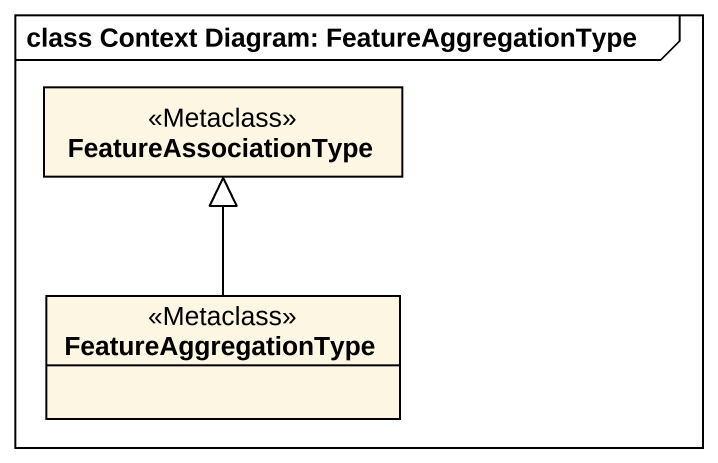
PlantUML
@startuml
mainframe class Context Diagram: FeatureAggregationType
hide circle
hide empty members
class FeatureAssociationType <<Metaclass>>
class FeatureAggregationType <<Metaclass>>
FeatureAggregationType -up-|> FeatureAssociationType
@enduml
